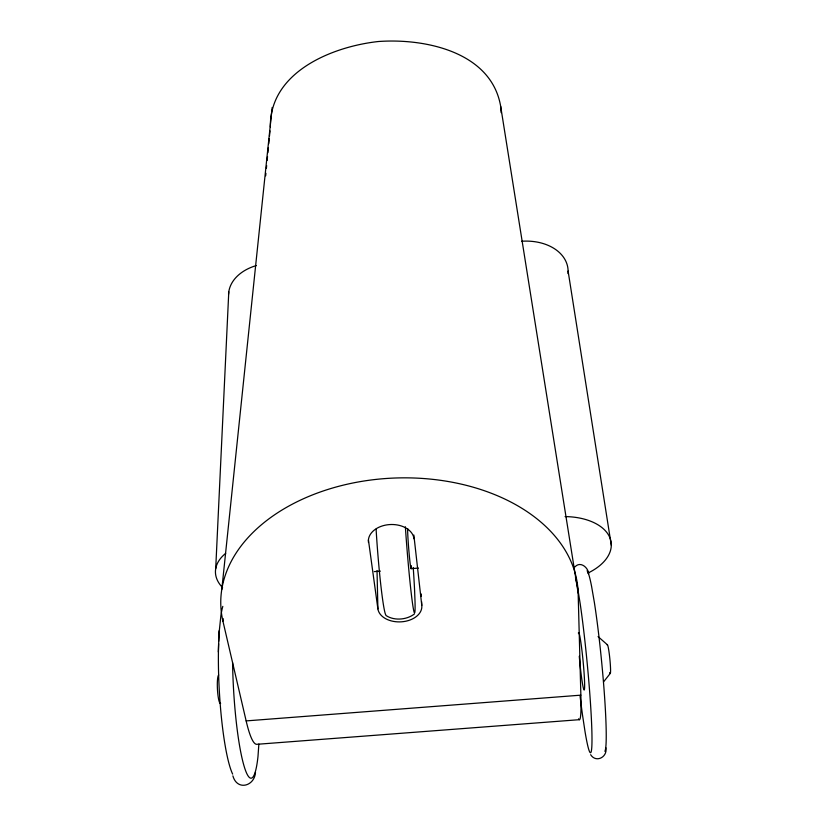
<?xml version="1.0" encoding="UTF-8"?>
<svg xmlns="http://www.w3.org/2000/svg" width="827" height="827" viewBox="0 0 827 827"><rect width="100%" height="100%" fill="white"/><g stroke="black" fill="none" stroke-linecap="round" stroke-linejoin="round"><path stroke-width="1.24" d="M218.349 652.017L219.134 630.763M215.702 568.759L228.779 291.838M258.861 744.052L257.993 756.447A90.257 12.519 86.8 0 1 243.427 763.786A90.257 12.519 86.8 0 1 232.583 662.644M270.357 127.048C269.53 72.001 332.113 46.612 378.27 41.526C424.84 38.114 491.29 51.781 500.666 106.28L578.145 593.031L580.864 695.156A109.97 5.965 84.6 0 1 578.549 718.808M579.427 719.676L256.846 744.31A109.195 14.762 86.5 0 1 246.146 720.906L222.928 621.16L223.176 618.596M265.674 175.82L265.922 173.256M266.408 168.119L266.656 165.555M267.152 160.417L267.524 156.572M267.886 152.716L268.382 147.588M268.754 143.733L269.24 138.595M269.488 136.031L269.984 130.904M221.791 589.537L272.166 107.479M605.912 747.763C607.649 757.201 595.947 763.197 590.643 754.679M255.481 772.335C254.613 786.322 237.08 791.098 232.883 775.86M603.524 681.913L610.378 673.292M414.389 613.985C406.832 619.878 394.179 620.984 386.054 615.536L385.475 614.285A64.578 3.515 85.5 0 1 376.099 529.146M574.972 566.877C580.223 560.882 588.183 567.353 588.71 573.814M374.3 571.622L380.41 571.126M411.122 568.666L418.462 568.087M246.146 720.906L580.864 695.156M598.076 636.594L607.452 644.833M568.108 271.101L611.298 545.313M368.428 539.969L377.898 608.889A22.029 14.865 -2.1 0 0 401.736 621.801A22.029 14.865 -2.1 0 0 421.78 605.416L421.594 601.591M413.851 535.038L421.78 605.416M500.666 106.28L501.141 112.648M421.201 593.931L421.336 596.484M377.029 570.578L377.898 608.889M521.775 241.246A46.405 33.028 -7.7 0 1 568.004 273.582M565.079 516.586A54.106 31.922 -6.4 0 1 609.902 537.788A54.106 31.922 -6.4 0 1 587.842 573.111M228.552 294.278A46.126 32.687 1.4 0 1 256.432 265.519M222.587 587.594A53.724 31.54 0.2 0 1 225.668 553.366M411.246 565.585A20.499 0.765 85.4 0 1 409.406 556.499A20.499 0.765 85.4 0 1 407.67 528.567M405.364 526.778A64.62 2.419 85.4 0 0 412.032 599.782A64.62 2.419 85.4 0 0 415.009 601.177L414.575 590.064A64.62 2.419 85.4 0 0 413.231 567.498M578.383 633.141A28.831 1.685 84.5 0 1 582.921 659.46A28.831 1.685 84.5 0 1 584.079 689.987A28.831 1.685 84.5 0 1 579.262 656.245M580.099 696.272A90.918 5.313 84.5 0 0 582.497 714.91L585.04 731.699A90.918 5.313 84.5 0 0 591.698 725.879A90.918 5.313 84.5 0 0 580.172 603.596L577.535 587.346A90.918 5.313 84.5 0 0 575.458 577.494M587.046 570.806A90.949 6.058 84.4 0 1 591.563 586.24L594.375 602.48A90.949 6.058 84.4 0 1 604.485 695.466A90.949 6.058 84.4 0 1 604.868 751.288M607.194 645.019A14.421 1.075 84.3 0 1 609.995 660.422A14.421 1.075 84.3 0 1 609.747 672.568M232.656 774.113A90.226 13.232 86.9 0 1 218.607 643.768M218.69 641.287A90.226 13.232 86.9 0 1 219.186 631.942L220.902 615.484A90.226 13.232 86.9 0 1 222.814 606.377M220.644 703.395A14.297 2.212 86.9 0 1 217.532 690.741A14.297 2.212 86.9 0 1 218.69 675.008M222.928 621.16A178.777 120.907 -2.1 0 1 383.986 478.657A178.777 120.907 -2.1 0 1 578.145 593.031M368.48 542.512A22.877 16.023 -2 0 1 389.176 524.607A22.877 16.023 -2 0 1 414.027 538.832"/></g></svg>
